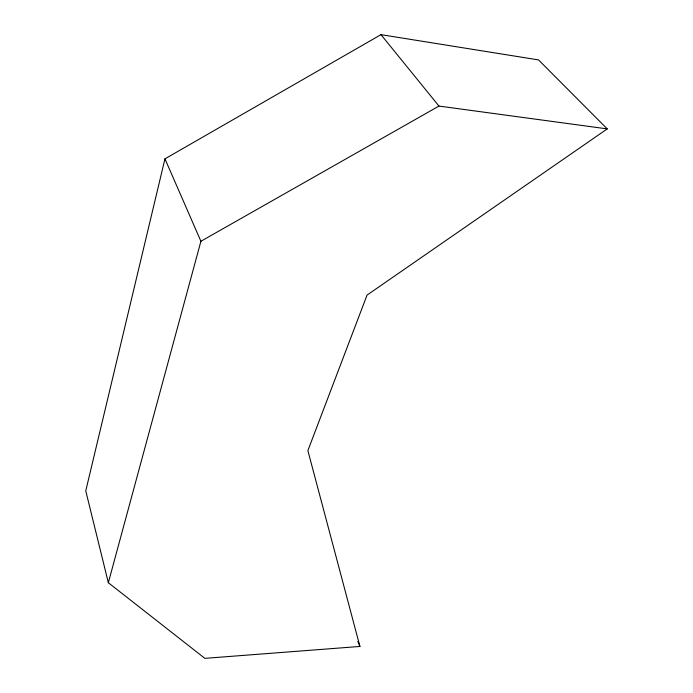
<?xml version="1.0" encoding="UTF-8"?>
<svg xmlns="http://www.w3.org/2000/svg" width="693" height="693" viewBox="0 0 693 693"><rect width="100%" height="100%" fill="white"/><g stroke="black" fill="none" stroke-linecap="round" stroke-linejoin="round"><path stroke-width="1.04" d="M164.951 158.853L85.759 490.869L108.342 582.726L204.851 658.35L359.936 646.448L307.874 450.606L367.047 295.097L607.241 128.898L538.539 59.91L380.977 34.65L164.951 158.853L200.909 241.268L108.342 582.726M200.909 241.268L438.964 106.072L607.241 128.898M380.977 34.65L438.964 106.072M357.822 641.467L359.936 646.448"/></g></svg>
